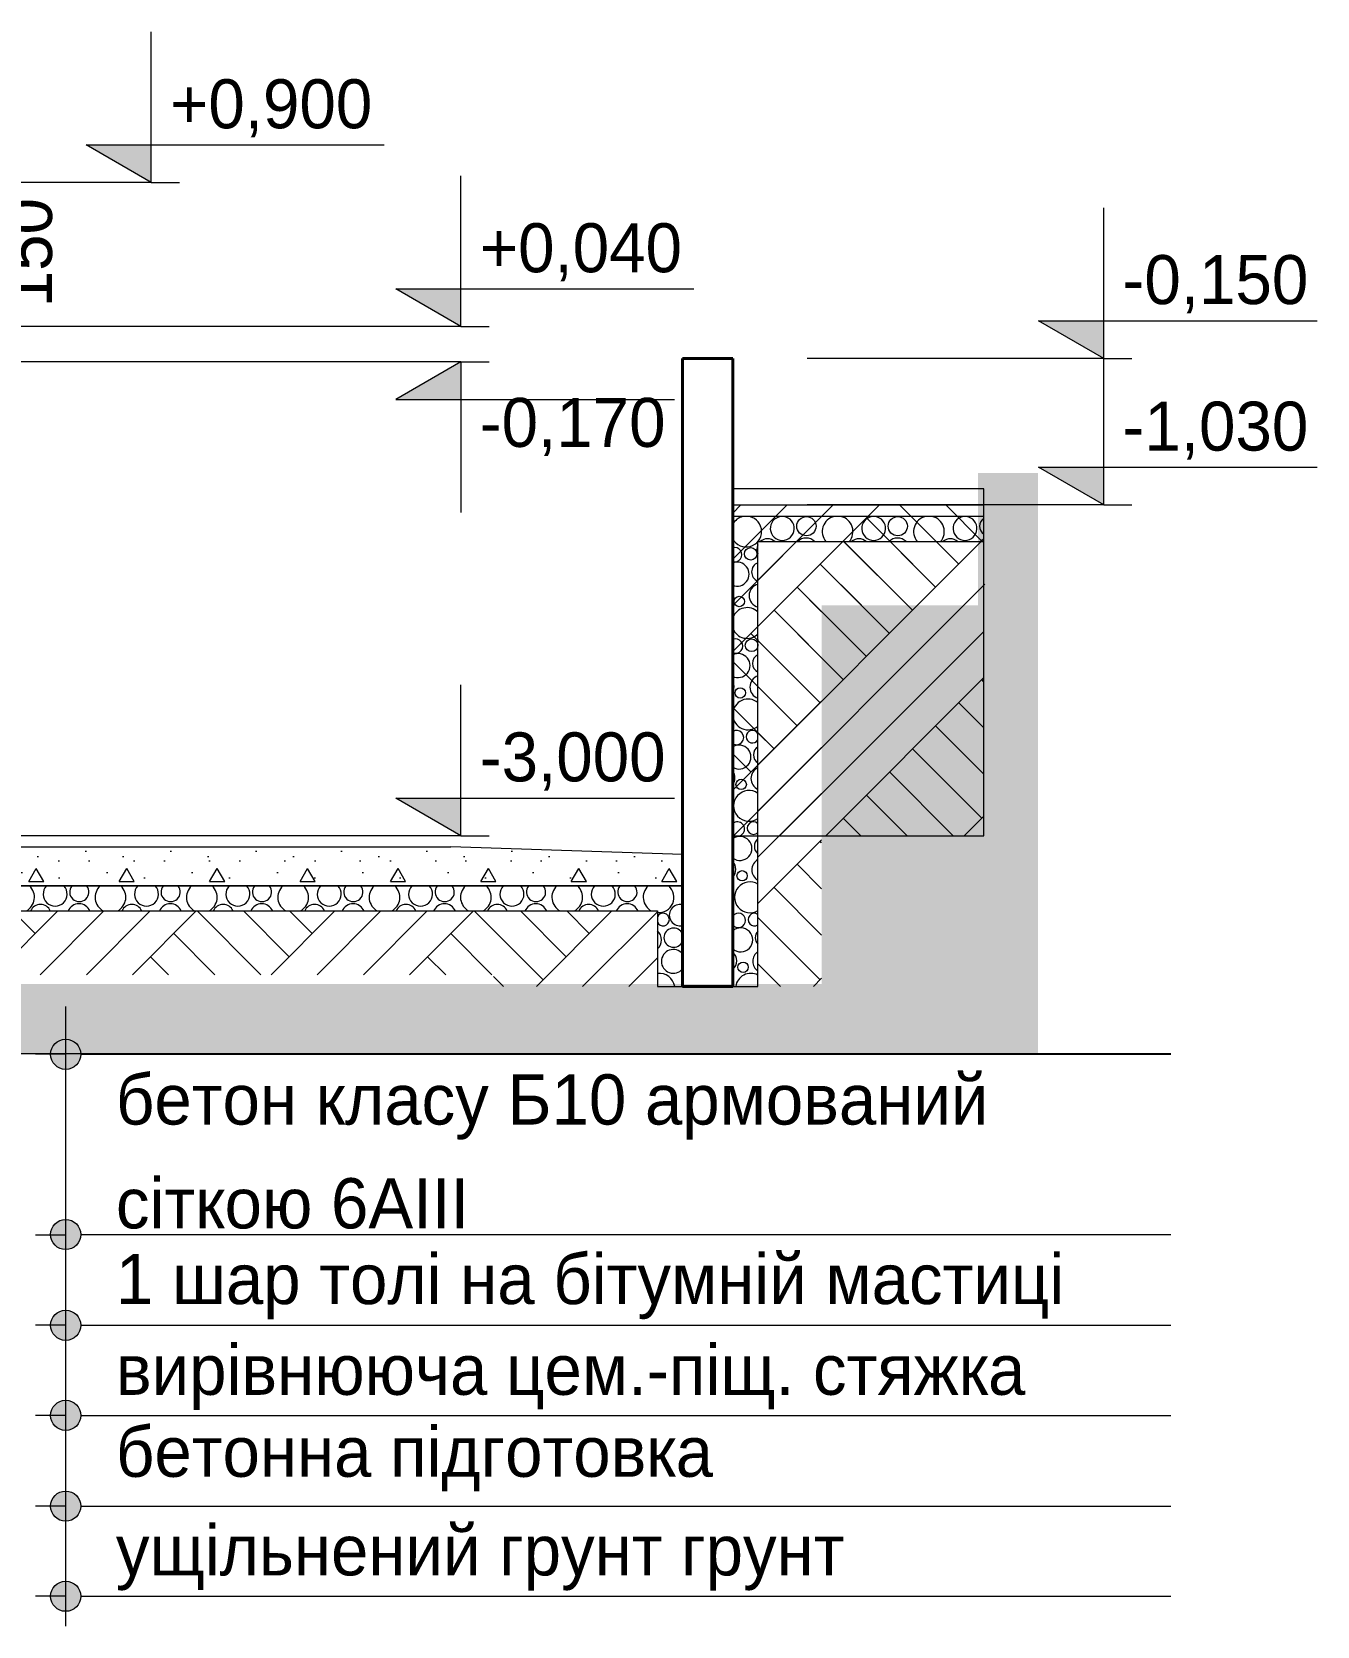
# Model space of a CAD drawing. Header units: millimetres. Extents: x -168133 to -32053, y -12928 to 37693.
# Drawn here: x -140111 to -132436, y -7720 to 1800 of the extents above; entities that cross this region are included whole.
import ezdxf

# ---------------------------------------------------------------- set-up
doc = ezdxf.new("R2010")
doc.units = ezdxf.units.MM
doc.header["$MEASUREMENT"] = 0
for name, color, linetype in [('01 Лінії', 7, 'Continuous'), ('Кладочні розміри', 7, 'Continuous'), ('Стены несущие', 7, 'Continuous')]:
    doc.layers.add(name, color=color, linetype=linetype)
for name, color, linetype, lineweight in [('01 Лінії_Ном._пера__1', 7, 'Continuous', 13), ('01 Текст_Ном._пера__1', 7, 'Continuous', 13), ('0_Ном._пера__1', 7, 'Continuous', 13), ('0_Ном._пера__19', 255, 'Continuous', 0), ('Стены несущие_Ном._пера__61', 7, 'Continuous', 40)]:
    doc.layers.add(name, color=color, linetype=linetype, lineweight=lineweight)
doc.layers.add('Кладочні розміри_Ном._пера__98', color=7, linetype='Continuous', lineweight=13, true_color=0x001f3e)
doc.styles.add('СГЕНЕРИР_СТИЛЬ_1', font='')
doc.styles.add('СГЕНЕРИР_СТИЛЬ_3', font='GOTHIC.TTF')
doc.styles.get('СГЕНЕРИР_СТИЛЬ_1').set_extended_font_data('Century Gothic')
doc.dimstyles.new('СГЕНЕРИР_СТИЛЬ__1', dxfattribs={"dimtxt": 292.500007, "dimasz": 285, "dimexe": 0.18, "dimexo": 444.840628, "dimgap": 0.09, "dimtad": 3, "dimdec": 0, "dimzin": 0, "dimdsep": 46, "dimtxsty": 'СГЕНЕРИР_СТИЛЬ_1', "dimblk": 'ARROWHEAD_6', "dimblk1": 'ARROWHEAD_6', "dimblk2": 'ARROWHEAD_6', "dimcen": 0.09, "dimclrd": 256, "dimclre": 256, "dimclrt": 256, "dimadec": 0, "dimazin": 0, "dimtfac": 1, "dimtdec": 4, "dimtmove": 0, "dimatfit": 3, "dimfxl": 0, "dimtolj": 1, "dimtzin": 0, "dimarcsym": 0})
pattern_1 = [(45, (0, 0), (-413.6575, 413.6575), []), (45, (-137.9, 137.9), (-827.315, 827.315), []), (45, (-275.8, 275.8), (-827.315, 827.315), []), (135, (-413.66, 413.66), (137.88582, 137.88582), [585, -585])]

# ---------------------------------------------------------------- blocks, each defined once
blk = doc.blocks.new('Элемент разреза_1')
at = {"linetype": 'Continuous', "lineweight": 0, "true_color": 0x000000}
h = blk.add_hatch(dxfattribs=at)
h.set_pattern_fill('Грунт', color=18, style=0, pattern_type=2)
h.set_pattern_definition(pattern_1)
h.paths.add_polyline_path([(-134747.4, -1024.9), (-135925.6, -1024.9), (-135925.6, -3000), (-134425.8, -3000), (-134425.8, -1024.9)])
at = {"layer": '0_Ном._пера__1', "linetype": 'Continuous'}
for p, q in [((-135159.6, -928.8), (-135925.6, -928.8)), ((-134425.8, -928.8), (-135159.6, -928.8)), ((-134425.8, -1024.9), (-134425.8, -928.8)), ((-135925.6, -1024.9), (-134747.4, -1024.9)), ((-135925.6, -3000), (-135925.6, -1024.9)), ((-134747.4, -1024.9), (-134425.8, -1024.9)), ((-134425.8, -3000), (-134425.8, -1024.9)), ((-135925.6, -3000), (-134425.8, -3000))]:
    blk.add_line(p, q, dxfattribs=at)
blk = doc.blocks.new('Элемент разреза_27')
at = {"layer": 'Стены несущие_Ном._пера__61', "linetype": 'Continuous'}
for p, q in [((-136225.6, -150), (-135925.6, -150)), ((-136225.6, -3900), (-136225.6, -150)), ((-135925.6, -3900), (-135925.6, -150)), ((-136225.6, -3900), (-135925.6, -3900))]:
    blk.add_line(p, q, dxfattribs=at)
blk = doc.blocks.new('Элемент разреза_31')
at = {"linetype": 'Continuous', "lineweight": 0, "true_color": 0x000000}
h = blk.add_hatch(dxfattribs=at)
h.set_pattern_fill('structural_concrete', color=18, style=0, pattern_type=2)
h.set_pattern_definition([(0, (0, 0), (0, 935.3075), [90, -450]), (0, (270, 467.7), (0, 935.3075), [90, -450]), (60, (0, 0), (-810, 467.654), [90, -450]), (60, (540, 0), (-810, 467.654), [90, -450]), (120, (90, 0), (810, 467.654), [90, -450]), (120, (630, 0), (810, 467.654), [90, -450]), (0, (0, 90), (0, 180), [0, -180, 0, -270]), (45, (90, 90), (-127.27923, 127.27923), [0, -135, 0, -225])])
h.paths.add_polyline_path([(-141983.5, -3067.3), (-142325.6, -3067.3), (-142325.6, -3300), (-136225.6, -3300), (-136225.6, -3111.5), (-137609.1, -3067.3), (-138647.8, -3067.3), (-141725.6, -3067.3)])
at = {"layer": '0_Ном._пера__1', "linetype": 'Continuous'}
for p, q in [((-142325.6, -3067.3), (-141983.5, -3067.3)), ((-142325.6, -3300), (-142325.6, -3067.3)), ((-141983.5, -3067.3), (-141725.6, -3067.3)), ((-141725.6, -3067.3), (-138647.8, -3067.3)), ((-138647.8, -3067.3), (-137609.1, -3067.3)), ((-136225.6, -3111.5), (-137609.1, -3067.3)), ((-136225.6, -3300), (-136225.6, -3111.5)), ((-142325.6, -3300), (-136225.6, -3300))]:
    blk.add_line(p, q, dxfattribs=at)
blk = doc.blocks.new('Линейный размер_1', base_point=(-137548.4, -3000))
at = {"layer": 'Кладочні розміри_Ном._пера__98', "linetype": 'Continuous'}
for points in [[(-137548.4, 40.4), (-137548.4, 265.4), (-137937.7, 265.4)], [(-137548.4, -170), (-137937.7, -395), (-137548.4, -395)], [(-137548.4, -3000), (-137548.4, -2775), (-137937.7, -2775)]]:
    blk.add_hatch(color=256, dxfattribs=at).paths.add_polyline_path(points)
for p, q in [((-137548.4, 40.4), (-137548.4, 940.4)), ((-137548.4, 40.4), (-137937.7, 265.4)), ((-137937.7, 265.4), (-137548.4, 265.4)), ((-137548.4, 265.4), (-136158.6, 265.4)), ((-137548.4, 40.4), (-140790.8, 40.4)), ((-137548.4, 40.4), (-137379.7, 40.4)), ((-137548.4, -170), (-140840.8, -170)), ((-137548.4, -170), (-137937.7, -395)), ((-137548.4, -170), (-137379.7, -170)), ((-137548.4, -170), (-137548.4, -1070)), ((-137937.7, -395), (-137548.4, -395)), ((-137548.4, -395), (-136274.2, -395)), ((-137548.4, -3000), (-137548.4, -2100)), ((-137548.4, -3000), (-137937.7, -2775)), ((-137937.7, -2775), (-137548.4, -2775)), ((-137548.4, -2775), (-136274.2, -2775)), ((-137548.4, -3000), (-141880.8, -3000)), ((-137548.4, -3000), (-137379.7, -3000))]:
    blk.add_line(p, q, dxfattribs=at)
at = {"layer": 'Кладочні розміри_Ном._пера__98', "char_height": 292.5, "attachment_point": 7, "style": 'СГЕНЕРИР_СТИЛЬ_1'}
for s, insert in [('{+0,040}', (-137435.9, 310.4)), ('{-0,170}', (-137435.9, -732.5)), ('{-3,000}', (-137435.9, -2730))]:
    blk.add_mtext(s, dxfattribs=dict(at, insert=insert))
blk = doc.blocks.new('Линейный размер_2', base_point=(-139397.9, 900))
at = {"layer": 'Кладочні розміри_Ном._пера__98', "linetype": 'Continuous'}
blk.add_hatch(color=256, dxfattribs=at).paths.add_polyline_path([(-139397.9, 900), (-139397.9, 1125), (-139787.1, 1125)])
for p, q in [((-139397.9, 900), (-139397.9, 1800)), ((-139397.9, 900), (-139787.1, 1125)), ((-139787.1, 1125), (-139397.9, 1125)), ((-139397.9, 1125), (-138008, 1125)), ((-139397.9, 900), (-141840.8, 900)), ((-139397.9, 900), (-139229.1, 900))]:
    blk.add_line(p, q, dxfattribs=at)
at = {"layer": 'Кладочні розміри_Ном._пера__98', "insert": (-139285.4, 1170), "char_height": 292.5, "attachment_point": 7, "style": 'СГЕНЕРИР_СТИЛЬ_1'}
blk.add_mtext('{+0,900}', dxfattribs=at)
blk = doc.blocks.new('*D400')
at = {"layer": 'Кладочні розміри_Ном._пера__98', "linetype": 'Continuous'}
for p, q in [((-141026.4, 1050), (-140726.4, 750)), ((-140595.2, 900), (-141840.8, 900)), ((-140876.4, -20), (-140876.4, 900)), ((-141026.4, 130), (-140726.4, -170)), ((-140726.4, -320), (-141026.4, -20))]:
    blk.add_line(p, q, dxfattribs=at)
at = {"layer": 'Кладочні розміри_Ном._пера__98', "insert": (-139986.5, 155.3), "char_height": 292.5, "attachment_point": 7, "rotation": 90, "style": 'СГЕНЕРИР_СТИЛЬ_1'}
blk.add_mtext('{150}', dxfattribs=at)
blk = doc.blocks.new('ARROWHEAD_6')
at = {"color": 0, "linetype": 'Continuous', "lineweight": 0}
for p, q in [((-0.5, -0.5), (0.5, 0.5)), ((0, 0), (-1, 0))]:
    blk.add_line(p, q, dxfattribs=at)
blk = doc.blocks.new('Линейный размер_3', base_point=(-133710.1, -1024.9))
at = {"layer": 'Кладочні розміри_Ном._пера__98', "linetype": 'Continuous'}
for points in [[(-133710.1, -150), (-133710.1, 75), (-134099.4, 75)], [(-133710.1, -1024.9), (-133710.1, -799.9), (-134099.4, -799.9)]]:
    blk.add_hatch(color=256, dxfattribs=at).paths.add_polyline_path(points)
for p, q in [((-133710.1, -150), (-133710.1, 750)), ((-133710.1, -150), (-134099.4, 75)), ((-134099.4, 75), (-133710.1, 75)), ((-133710.1, 75), (-132435.9, 75)), ((-133710.1, -150), (-135480.8, -150)), ((-133710.1, -1024.9), (-133710.1, -124.9)), ((-133710.1, -150), (-133541.4, -150)), ((-133710.1, -1024.9), (-134099.4, -799.9)), ((-134099.4, -799.9), (-133710.1, -799.9)), ((-133710.1, -799.9), (-132435.9, -799.9)), ((-133710.1, -1024.9), (-135480.8, -1024.9)), ((-133710.1, -1024.9), (-133541.4, -1024.9))]:
    blk.add_line(p, q, dxfattribs=at)
at = {"layer": 'Кладочні розміри_Ном._пера__98', "char_height": 292.5, "attachment_point": 7, "style": 'СГЕНЕРИР_СТИЛЬ_1'}
for s, insert in [('{-0,150}', (-133597.6, 120)), ('{-1,030}', (-133597.6, -754.9))]:
    blk.add_mtext(s, dxfattribs=dict(at, insert=insert))
blk = doc.blocks.new('*X511')
at = {"layer": '0_Ном._пера__1', "linetype": 'Continuous'}
blk.add_circle((-142241.9, -3474.1), 63.8, dxfattribs=at)
for centre, radius, start, end in [((-142369.5, -3367.8), 91.8, 300.17398, 47.55061), ((-142154.2, -3349.1), 71.6, 136.71295, 43.28705), ((-142010.1, -3335.8), 57.5, 141.47189, 38.52811), ((-141823.9, -3367.8), 91.8, 132.44939, 242.92255), ((-141823.9, -3367.8), 91.8, 297.07745, 47.55061), ((-141608.6, -3349.1), 71.6, 136.71295, 43.28705), ((-141464.5, -3335.8), 57.5, 141.47189, 38.52811), ((-141278.4, -3367.8), 91.8, 132.44939, 242.92255), ((-141278.4, -3367.8), 91.8, 297.07745, 47.55061), ((-141063, -3349.1), 71.6, 136.71295, 43.28705), ((-140919, -3335.8), 57.5, 141.47189, 38.52811), ((-140732.8, -3367.8), 91.8, 132.44939, 242.92255), ((-140732.8, -3367.8), 91.8, 297.07745, 47.55061), ((-140517.5, -3349.1), 71.6, 136.71295, 43.28705), ((-140373.4, -3335.8), 57.5, 141.47189, 38.52811), ((-140187.3, -3367.8), 91.8, 132.44939, 242.92255), ((-140187.3, -3367.8), 91.8, 297.07745, 47.55061), ((-139971.9, -3349.1), 71.6, 136.71295, 43.28705), ((-139827.9, -3335.8), 57.5, 141.47189, 38.52811), ((-139641.7, -3367.8), 91.8, 132.44939, 242.92255), ((-139641.7, -3367.8), 91.8, 297.07745, 47.55061), ((-139426.4, -3349.1), 71.6, 136.71295, 43.28705), ((-139282.3, -3335.8), 57.5, 141.47189, 38.52811), ((-139096.1, -3367.8), 91.8, 132.44939, 242.92255), ((-139096.1, -3367.8), 91.8, 297.07745, 47.55061), ((-138880.8, -3349.1), 71.6, 136.71295, 43.28705), ((-138736.7, -3335.8), 57.5, 141.47189, 38.52811), ((-138550.6, -3367.8), 91.8, 132.44939, 242.92255), ((-138550.6, -3367.8), 91.8, 297.07745, 47.55061), ((-138335.2, -3349.1), 71.6, 136.71295, 43.28705), ((-138191.2, -3335.8), 57.5, 141.47189, 38.52811), ((-138005, -3367.8), 91.8, 132.44939, 242.92255), ((-138005, -3367.8), 91.8, 297.07745, 47.55061), ((-137789.7, -3349.1), 71.6, 136.71295, 43.28705), ((-137645.6, -3335.8), 57.5, 141.47189, 38.52811), ((-137459.5, -3367.8), 91.8, 132.44939, 242.92255), ((-137459.5, -3367.8), 91.8, 297.07745, 47.55061), ((-137244.1, -3349.1), 71.6, 136.71295, 43.28705), ((-137100.1, -3335.8), 57.5, 141.47189, 38.52811), ((-136913.9, -3367.8), 91.8, 132.44939, 242.92255), ((-136913.9, -3367.8), 91.8, 297.07745, 47.55061), ((-136698.5, -3349.1), 71.6, 136.71295, 43.28705), ((-136554.5, -3335.8), 57.5, 141.47189, 38.52811), ((-136368.3, -3367.8), 91.8, 132.44939, 242.92255), ((-136368.3, -3367.8), 91.8, 265.32101, 47.55061), ((-142011.6, -3477.4), 71, 23.12959, 156.87041), ((-141696.3, -3474.1), 63.8, 22.69264, 157.30736), ((-141466.1, -3477.4), 71, 23.12959, 156.87041), ((-141150.7, -3474.1), 63.8, 22.69264, 157.30736), ((-140920.5, -3477.4), 71, 23.12959, 156.87041), ((-140605.2, -3474.1), 63.8, 22.69264, 157.30736), ((-140375, -3477.4), 71, 23.12959, 156.87041), ((-140059.6, -3474.1), 63.8, 22.69264, 157.30736), ((-139829.4, -3477.4), 71, 23.12959, 156.87041), ((-139514, -3474.1), 63.8, 22.69264, 157.30736), ((-139283.8, -3477.4), 71, 23.12959, 156.87041), ((-138968.5, -3474.1), 63.8, 22.69264, 157.30736), ((-138738.3, -3477.4), 71, 23.12959, 156.87041), ((-138422.9, -3474.1), 63.8, 22.69264, 157.30736), ((-138192.7, -3477.4), 71, 23.12959, 156.87041), ((-137877.4, -3474.1), 63.8, 22.69264, 157.30736), ((-137647.1, -3477.4), 71, 23.12959, 156.87041), ((-137331.8, -3474.1), 63.8, 22.69264, 157.30736), ((-137101.6, -3477.4), 71, 23.12959, 156.87041), ((-136786.2, -3474.1), 63.8, 22.69264, 157.30736), ((-136556, -3477.4), 71, 23.12959, 156.87041), ((-136240.7, -3474.1), 63.8, 76.36232, 283.63768), ((-142342.9, -3500.7), 37.6, 301.32977, 58.67023), ((-136341.7, -3500.7), 37.6, 205.00758, 154.99242), ((-142280.1, -3608.8), 57.5, 221.26216, 138.73784), ((-142093.9, -3640.7), 91.8, 150.17426, 209.82574), ((-136423, -3622.1), 71.6, 311.22944, 48.77056), ((-136278.9, -3608.8), 57.5, 22.10191, 337.89809), ((-142281.6, -3750.4), 71, 233.9924, 126.0076), ((-136280.5, -3750.4), 71, 39.40227, 320.59773), ((-142163.1, -3779), 42.9, 104.18803, 255.81197), ((-142363.9, -3913.7), 91.8, 8.60592, 63.76474), ((-142148.6, -3895.1), 71.6, 110.45186, 183.96383), ((-136362.8, -3913.7), 91.8, 8.60592, 98.17184)]:
    blk.add_arc(centre, radius, start, end, dxfattribs=at)
blk = doc.blocks.new('Штриховка_5')
at = {"layer": '0_Ном._пера__1', "linetype": 'Continuous'}
for p, q in [((-136225.6, -3300), (-142323.4, -3300)), ((-142323.4, -3300), (-142323.4, -3900)), ((-136225.6, -3900), (-136225.6, -3300)), ((-142173.6, -3900), (-142173.6, -3449.5)), ((-142173.6, -3449.5), (-136375.8, -3449.5)), ((-136375.8, -3449.5), (-136375.8, -3900)), ((-142323.4, -3900), (-142173.6, -3900)), ((-136375.8, -3900), (-136225.6, -3900))]:
    blk.add_line(p, q, dxfattribs=at)
blk.add_blockref('*X511', (0, 0), dxfattribs=at)
blk = doc.blocks.new('*X513')
at = {"layer": '0_Ном._пера__1', "linetype": 'Continuous'}
for centre, radius in [((-135485.6, -1151.9), 57.5), ((-134940.1, -1151.9), 57.5), ((-135818.4, -1316.8), 37.6), ((-135886.3, -1601.3), 31), ((-135812.9, -1862.8), 37.6), ((-135880.7, -2147.3), 31), ((-135875.2, -2693.3), 31), ((-135869.6, -3239.3), 31), ((-135864.1, -3785.3), 31)]:
    blk.add_circle(centre, radius, dxfattribs=at)
for centre, radius, start, end in [((-135845, -1183.8), 91.8, 208.60499, 77.28017), ((-135845, -1183.8), 91.8, 102.71983, 151.39501), ((-135629.7, -1165.1), 71.6, 97.9021, 82.0979), ((-135299.5, -1183.8), 91.8, 102.71983, 220.75361), ((-135299.5, -1183.8), 91.8, 319.24639, 77.28017), ((-135084.1, -1165.1), 71.6, 97.9021, 82.0979), ((-134753.9, -1183.8), 91.8, 102.71983, 220.75361), ((-134753.9, -1183.8), 91.8, 319.24639, 77.28017), ((-134538.5, -1165.1), 71.6, 97.9021, 82.0979), ((-134394.5, -1151.9), 57.5, 122.92069, 237.07931), ((-135717.4, -1290.2), 63.8, 46.68275, 133.31725), ((-135487.1, -1293.4), 71, 44.44473, 135.55527), ((-135171.8, -1290.2), 63.8, 46.68275, 133.31725), ((-134941.6, -1293.4), 71, 44.44473, 135.55527), ((-134626.2, -1290.2), 63.8, 46.68275, 133.31725), ((-134396, -1293.4), 71, 114.77638, 135.55527), ((-135914.2, -1322.1), 42.9, 254.49209, 105.50791), ((-135717.4, -1290.2), 63.8, 154.90287, 205.09713), ((-135899.7, -1438.1), 71.6, 248.72998, 111.27002), ((-135755.6, -1424.9), 57.5, 109.85992, 250.14008), ((-135757.1, -1566.4), 71, 104.70748, 255.29252), ((-135987.4, -1563.2), 63.8, 345.28403, 14.71597), ((-135839.5, -1729.8), 91.8, 45.55693, 159.80293), ((-135839.5, -1729.8), 91.8, 200.19707, 314.44307), ((-135908.6, -1868.1), 42.9, 246.60544, 113.39456), ((-135711.8, -1836.2), 63.8, 173.08342, 186.91658), ((-135894.1, -1984.1), 71.6, 243.86537, 116.13463), ((-135750.1, -1970.9), 57.5, 115.87355, 244.12645), ((-135981.8, -2109.2), 63.8, 331.65015, 28.34985), ((-135751.6, -2112.4), 71, 109.40568, 250.59432), ((-135833.9, -2275.8), 91.8, 50.2357, 177.54222), ((-135833.9, -2275.8), 91.8, 182.45778, 309.7643), ((-135903, -2414.1), 42.9, 238.21385, 121.78615), ((-135807.3, -2408.7), 37.6, 31.30307, 328.69693), ((-135888.5, -2530.1), 71.6, 238.78842, 121.21158), ((-135744.5, -2516.9), 57.5, 122.21185, 237.78815), ((-135976.2, -2655.1), 63.8, 322.46036, 37.53964), ((-135746, -2658.4), 71, 114.24409, 245.75591), ((-135828.3, -2821.8), 91.8, 54.61545, 305.38455), ((-135897.5, -2960.1), 42.9, 228.97109, 131.02891), ((-135801.7, -2954.7), 37.6, 45.0441, 314.9559), ((-135883, -3076.1), 71.6, 233.4219, 126.5781), ((-135738.9, -3062.8), 57.5, 129.02918, 230.97082), ((-135970.7, -3201.1), 63.8, 314.89417, 45.10583), ((-135740.5, -3204.4), 71, 119.27456, 240.72544), ((-135822.8, -3367.8), 91.8, 58.76885, 301.23115), ((-135891.9, -3506), 42.9, 218.17476, 141.82524), ((-135796.2, -3500.7), 37.6, 56.0345, 303.9655), ((-135877.4, -3622.1), 71.6, 227.65168, 132.34832), ((-135733.4, -3608.8), 57.5, 136.58384, 223.41616), ((-135965.1, -3747.1), 63.8, 308.21886, 51.78114), ((-135734.9, -3750.4), 71, 124.56671, 235.43329), ((-135817.2, -3913.7), 91.8, 62.74686, 171.39408)]:
    blk.add_arc(centre, radius, start, end, dxfattribs=at)
blk = doc.blocks.new('Штриховка_6')
at = {"layer": '0_Ном._пера__1', "linetype": 'Continuous'}
for p, q in [((-135925.6, -1094.2), (-135925.6, -3900)), ((-134425.8, -1094.2), (-135925.6, -1094.2)), ((-134425.8, -1243.7), (-134425.8, -1094.2)), ((-135775.2, -3900), (-135775.2, -1243.7)), ((-135775.2, -1243.7), (-134425.8, -1243.7)), ((-135925.6, -3900), (-135775.2, -3900))]:
    blk.add_line(p, q, dxfattribs=at)
blk.add_blockref('*X513', (0, 0), dxfattribs=at)
blk = doc.blocks.new('Линия_28', base_point=(-139909, -5381.5))
at = {"layer": '01 Лінії', "linetype": 'Continuous', "lineweight": 0, "true_color": 0x000000}
blk.add_hatch(color=18, dxfattribs=at).paths.add_polyline_path([(-139819, -5381.5), (-139825.9, -5347.1), (-139845.4, -5317.9), (-139874.6, -5298.4), (-139909, -5291.5), (-139943.5, -5298.4), (-139972.7, -5317.9), (-139992.2, -5347.1), (-139999, -5381.5), (-139992.2, -5416), (-139972.7, -5445.2), (-139943.5, -5464.7), (-139909, -5471.5), (-139874.6, -5464.7), (-139845.4, -5445.2), (-139825.9, -5416)])
at = {"layer": '01 Лінії_Ном._пера__1', "linetype": 'Continuous'}
blk.add_line((-139819, -5381.5), (-133309, -5381.5), dxfattribs=at)
blk.add_circle((-139909, -5381.5), 90, dxfattribs=at)
blk = doc.blocks.new('Линия_29', base_point=(-139909, -6461.5))
at = {"layer": '01 Лінії', "linetype": 'Continuous', "lineweight": 0, "true_color": 0x000000}
blk.add_hatch(color=18, dxfattribs=at).paths.add_polyline_path([(-139819, -6461.5), (-139825.9, -6427.1), (-139845.4, -6397.9), (-139874.6, -6378.4), (-139909, -6371.5), (-139943.5, -6378.4), (-139972.7, -6397.9), (-139992.2, -6427.1), (-139999, -6461.5), (-139992.2, -6496), (-139972.7, -6525.2), (-139943.5, -6544.7), (-139909, -6551.5), (-139874.6, -6544.7), (-139845.4, -6525.2), (-139825.9, -6496)])
at = {"layer": '01 Лінії_Ном._пера__1', "linetype": 'Continuous'}
blk.add_line((-139819, -6461.5), (-133309, -6461.5), dxfattribs=at)
blk.add_circle((-139909, -6461.5), 90, dxfattribs=at)
blk = doc.blocks.new('Линия_30', base_point=(-139909, -5923.3))
at = {"layer": '01 Лінії', "linetype": 'Continuous', "lineweight": 0, "true_color": 0x000000}
blk.add_hatch(color=18, dxfattribs=at).paths.add_polyline_path([(-139819, -5923.3), (-139825.9, -5888.9), (-139845.4, -5859.7), (-139874.6, -5840.2), (-139909, -5833.3), (-139943.5, -5840.2), (-139972.7, -5859.7), (-139992.2, -5888.9), (-139999, -5923.3), (-139992.2, -5957.7), (-139972.7, -5986.9), (-139943.5, -6006.5), (-139909, -6013.3), (-139874.6, -6006.5), (-139845.4, -5986.9), (-139825.9, -5957.7)])
at = {"layer": '01 Лінії_Ном._пера__1', "linetype": 'Continuous'}
blk.add_line((-139819, -5923.3), (-133309, -5923.3), dxfattribs=at)
blk.add_circle((-139909, -5923.3), 90, dxfattribs=at)
blk = doc.blocks.new('Линия_31', base_point=(-139909, -7541.5))
at = {"layer": '01 Лінії', "linetype": 'Continuous', "lineweight": 0, "true_color": 0x000000}
blk.add_hatch(color=18, dxfattribs=at).paths.add_polyline_path([(-139819, -7541.5), (-139825.9, -7507.1), (-139845.4, -7477.9), (-139874.6, -7458.4), (-139909, -7451.5), (-139943.5, -7458.4), (-139972.7, -7477.9), (-139992.2, -7507.1), (-139999, -7541.5), (-139992.2, -7576), (-139972.7, -7605.2), (-139943.5, -7624.7), (-139909, -7631.5), (-139874.6, -7624.7), (-139845.4, -7605.2), (-139825.9, -7576)])
at = {"layer": '01 Лінії_Ном._пера__1', "linetype": 'Continuous'}
blk.add_line((-139819, -7541.5), (-133309, -7541.5), dxfattribs=at)
blk.add_circle((-139909, -7541.5), 90, dxfattribs=at)
blk = doc.blocks.new('Линия_32', base_point=(-139909, -7003.3))
at = {"layer": '01 Лінії', "linetype": 'Continuous', "lineweight": 0, "true_color": 0x000000}
blk.add_hatch(color=18, dxfattribs=at).paths.add_polyline_path([(-139819, -7003.3), (-139825.9, -6968.9), (-139845.4, -6939.7), (-139874.6, -6920.2), (-139909, -6913.3), (-139943.5, -6920.2), (-139972.7, -6939.7), (-139992.2, -6968.9), (-139999, -7003.3), (-139992.2, -7037.7), (-139972.7, -7066.9), (-139943.5, -7086.5), (-139909, -7093.3), (-139874.6, -7086.5), (-139845.4, -7066.9), (-139825.9, -7037.7)])
at = {"layer": '01 Лінії_Ном._пера__1', "linetype": 'Continuous'}
blk.add_line((-139819, -7003.3), (-133309, -7003.3), dxfattribs=at)
blk.add_circle((-139909, -7003.3), 90, dxfattribs=at)
blk = doc.blocks.new('Линия_33', base_point=(-139909, -4305.1))
at = {"layer": '01 Лінії', "linetype": 'Continuous', "lineweight": 0, "true_color": 0x000000}
blk.add_hatch(color=18, dxfattribs=at).paths.add_polyline_path([(-139819, -4305.1), (-139825.9, -4270.6), (-139845.4, -4241.4), (-139874.6, -4221.9), (-139909, -4215.1), (-139943.5, -4221.9), (-139972.7, -4241.4), (-139992.2, -4270.6), (-139999, -4305.1), (-139992.2, -4339.5), (-139972.7, -4368.7), (-139943.5, -4388.2), (-139909, -4395.1), (-139874.6, -4388.2), (-139845.4, -4368.7), (-139825.9, -4339.5)])
at = {"layer": '01 Лінії_Ном._пера__1', "linetype": 'Continuous'}
blk.add_line((-139819, -4305.1), (-133309, -4305.1), dxfattribs=at)
blk.add_circle((-139909, -4305.1), 90, dxfattribs=at)

msp = doc.modelspace()

# ---------------------------------------------------------------- hatches: boundary and pattern name
at = {"layer": '0_Ном._пера__1', "linetype": 'Continuous'}
h = msp.add_hatch(dxfattribs=at)
h.set_pattern_fill('Грунт', color=256, style=0, pattern_type=2)
h.set_pattern_definition(pattern_1)
h.paths.add_polyline_path([(-135775.2, -3900), (-135394.7, -3900), (-135394.7, -1624.2), (-134420, -1624.2), (-134420, -1243.7), (-135775.2, -1243.7)])
h = msp.add_hatch(dxfattribs=at)
h.set_pattern_fill('Грунт', color=256, style=0, pattern_type=2)
h.set_pattern_definition(pattern_1)
h.paths.add_polyline_path([(-136375.8, -3900), (-136375.8, -3449.5), (-142173.6, -3449.5), (-142173.6, -3900), (-141773.5, -3900), (-141773.5, -3830), (-137354.3, -3830), (-137354.3, -3900)])
at = {"layer": '0_Ном._пера__19', "linetype": 'Continuous'}
msp.add_hatch(color=256, dxfattribs=at).paths.add_polyline_path([(-134102.9, -834.6), (-134461.3, -834.6), (-134461.3, -1624.2), (-135394.7, -1624.2), (-135394.7, -3885.8), (-151195.6, -3885.8), (-151195.6, -2702.6), (-158453.7, -2702.6), (-158453.7, -801.9), (-162454.3, -801.9), (-162454.3, -18.9), (-163820.5, -18.9), (-163820.5, -4301.5), (-134102.9, -4301.5)])

# ---------------------------------------------------------------- linework, layer by layer
at = {"layer": '01 Лінії_Ном._пера__1', "linetype": 'Continuous'}
for p, q in [((-139909, -7719.8), (-139909, -4019.6)), ((-133309, -4301.5), (-145701.4, -4301.5)), ((-139909, -4305.1), (-140089, -4305.1)), ((-139909, -4305.1), (-140089, -4305.1)), ((-139909, -5385.1), (-140089, -5385.1)), ((-139909, -5923.3), (-140089, -5923.3)), ((-139909, -6461.5), (-140089, -6461.5)), ((-139909, -7003.3), (-140089, -7003.3)), ((-139909, -7541.5), (-140089, -7541.5))]:
    msp.add_line(p, q, dxfattribs=at)

# ---------------------------------------------------------------- block references
for name in ['Элемент разреза_1', 'Элемент разреза_31']:
    msp.add_blockref(name, (0, 0))
at = {"layer": '01 Лінії', "linetype": 'Continuous'}
for name, p in [('Линия_33', (-139909, -4305.1)), ('Линия_28', (-139909, -5381.5)), ('Линия_30', (-139909, -5923.3)), ('Линия_29', (-139909, -6461.5)), ('Линия_32', (-139909, -7003.3)), ('Линия_31', (-139909, -7541.5))]:
    msp.add_blockref(name, p, dxfattribs=at)
at = {"layer": '0_Ном._пера__1', "linetype": 'Continuous'}
for name in ['Штриховка_6', 'Штриховка_5']:
    msp.add_blockref(name, (0, 0), dxfattribs=at)
at = {"layer": 'Кладочні розміри', "color": 158, "linetype": 'Continuous', "lineweight": 13, "true_color": 0x001f3e}
for name, p in [('Линейный размер_2', (-139397.9, 900)), ('Линейный размер_1', (-137548.4, -3000)), ('Линейный размер_3', (-133710.1, -1024.9))]:
    msp.add_blockref(name, p, dxfattribs=at)
at = {"layer": 'Стены несущие'}
msp.add_blockref('Элемент разреза_27', (0, 0), dxfattribs=at)

# ---------------------------------------------------------------- texts
at = {"layer": '01 Текст_Ном._пера__1', "linetype": 'Continuous', "insert": (-139609, -5349.2), "char_height": 300, "width": 5943.907, "attachment_point": 7, "line_spacing_factor": 1.240073, "style": 'СГЕНЕРИР_СТИЛЬ_3'}
msp.add_mtext('{бетон класу Б10 армований сіткою 6AIII }', dxfattribs=at)
at = {"layer": '01 Текст_Ном._пера__1', "linetype": 'Continuous', "char_height": 300, "attachment_point": 7, "style": 'СГЕНЕРИР_СТИЛЬ_3'}
for s, insert in [('{1 шар толі на бітумній мастиці}', (-139609, -5887.4)), ('{вирівнююча цем.-піщ. стяжка}', (-139609, -6429.2)), ('{бетонна підготовка}', (-139609, -6915.1)), ('{ущільнений грунт грунт}', (-139609, -7507.4))]:
    msp.add_mtext(s, dxfattribs=dict(at, insert=insert))

# ---------------------------------------------------------------- dimensions: what is measured, and where the dimension line sits
at = {"layer": 'Кладочні розміри', "color": 158, "linetype": 'Continuous', "lineweight": 13, "true_color": 0x001f3e}
dim = msp.add_linear_dim(base=(-140876.4, -170), p1=(-141285.6, -20), p2=(-142285.6, 900), angle=90, dimstyle='СГЕНЕРИР_СТИЛЬ__1', dxfattribs=at)
dim.commit()
dim.dimension.update_dxf_attribs({"geometry": '*D400', "text_midpoint": (-140671.7, 1378.9)})

doc.saveas('drawing.dxf')
